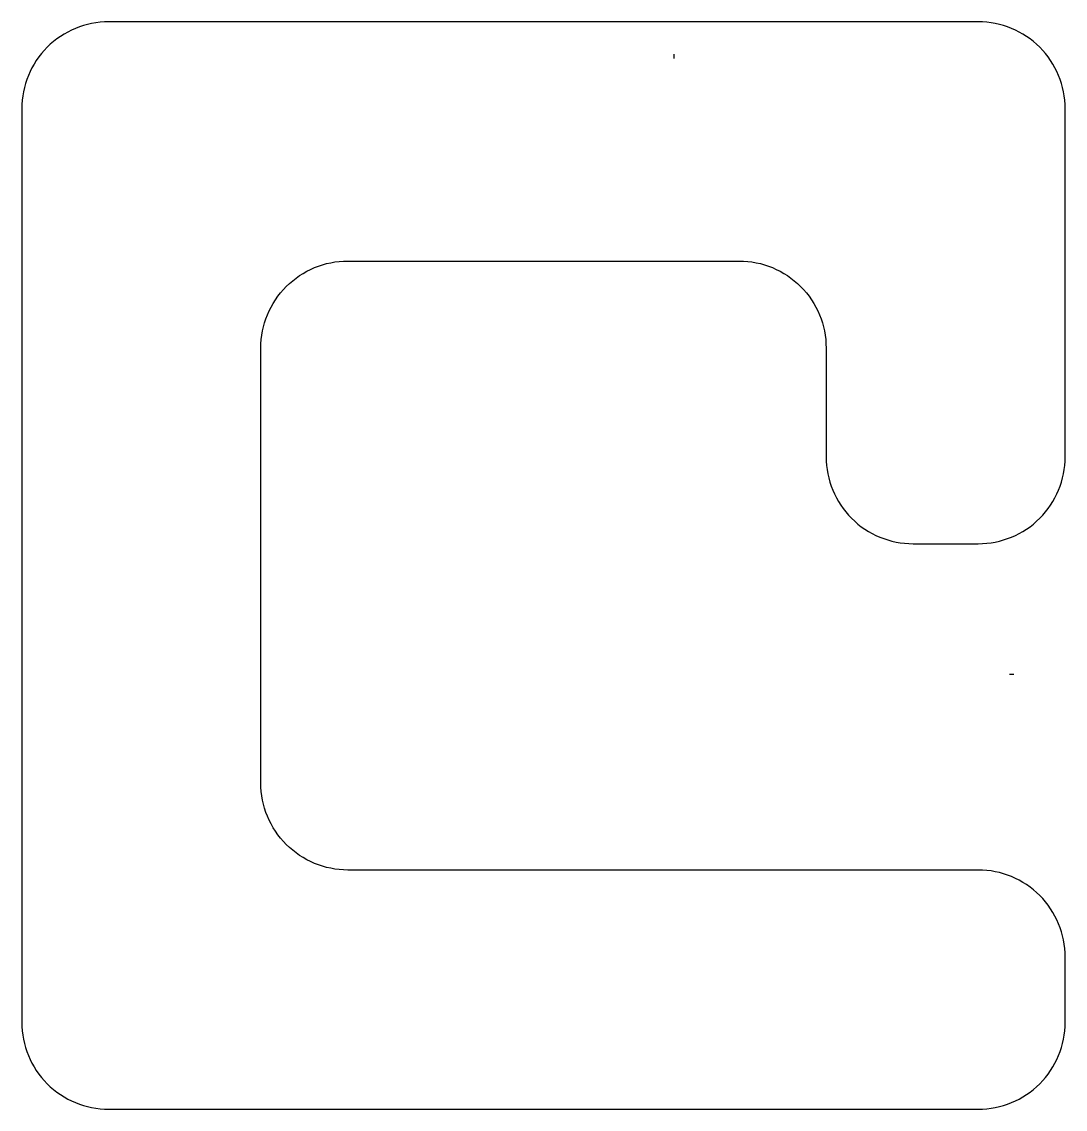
# Model space of a CAD drawing. Header units: millimetres. Extents: x -67 to 173, y 140 to 390.
import ezdxf

# ---------------------------------------------------------------- set-up
doc = ezdxf.new("R2010")
doc.units = ezdxf.units.MM
doc.layers.get('0').update_dxf_attribs({"linetype": 'CONTINUOUS'})

msp = doc.modelspace()

# ---------------------------------------------------------------- linework, layer by layer
for p, q in [((83.34, 383), (83.34, 382)), ((160.53, 240.46), (161.53, 240.46))]:
    msp.add_line(p, q)
msp.add_lwpolyline([(-46.66, 140.46), (153.34, 140.46, 0.414214), (173.34, 160.46), (173.34, 175.46, 0.414214), (153.34, 195.46), (8.34, 195.46, -0.414214), (-11.66, 215.46), (-11.66, 315.46, -0.414214), (8.34, 335.46), (98.34, 335.46, -0.414214), (118.34, 315.46), (118.34, 290.46, 0.414214), (138.34, 270.46), (153.34, 270.46, 0.414214), (173.34, 290.46), (173.34, 345.46), (173.34, 370.46, 0.414214), (153.34, 390.46), (-46.66, 390.46, 0.414214), (-66.66, 370.46), (-66.66, 160.46, 0.414214)], format="xyb", close=True)

doc.saveas('drawing.dxf')
